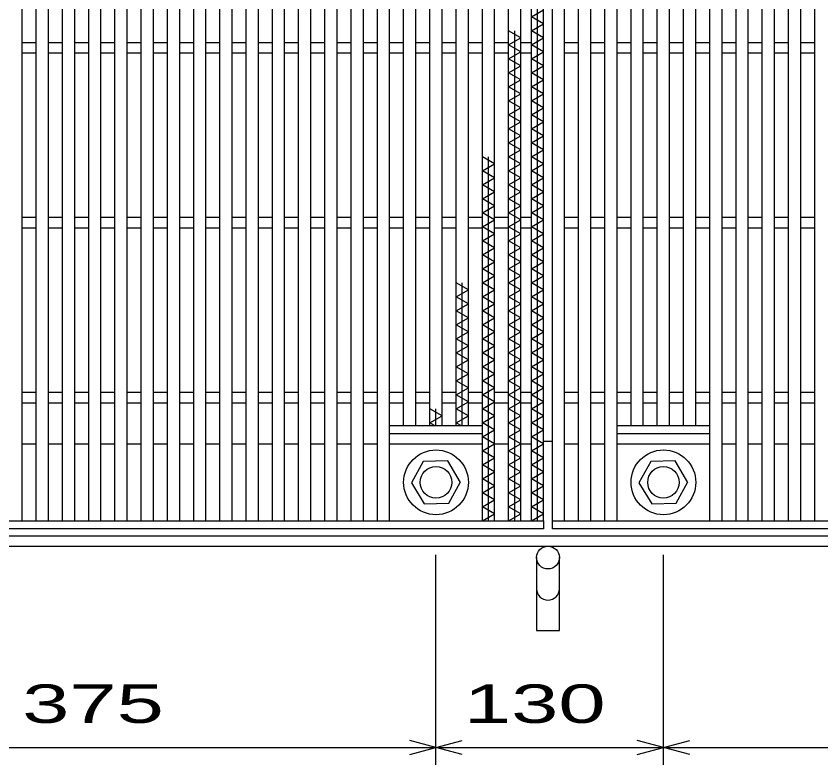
# Model space of a CAD drawing. Units: millimetres, scale not verified. Extents: x -1820 to 1731, y -1282 to 1054.
# Drawn here: x -1154 to -694, y -311 to 117 of the extents above; entities that cross this region are included whole.
import ezdxf
from ezdxf.enums import TextEntityAlignment as Align

# ---------------------------------------------------------------- set-up
doc = ezdxf.new("R2010")
doc.units = ezdxf.units.MM
doc.header["$LTSCALE"] = 10
for name, color, linetype, lineweight in [('16', 3, 'Continuous', 25), ('19', 6, 'Continuous', 25), ('22', 2, 'Continuous', 25)]:
    doc.layers.add(name, color=color, linetype=linetype, lineweight=lineweight)
doc.styles.add('ベクトル', font='')
doc.styles.get('ベクトル').set_extended_font_data('ベクトル')

msp = doc.modelspace()

# ---------------------------------------------------------------- linework, layer by layer
at = {"layer": '16'}
for p, q in [((-1150.5, -171.5), (-1150.5, 469.5)), ((-1142.5, -171.5), (-1142.5, 469.5)), ((-1135.5, -171.5), (-1135.5, 469.5)), ((-1127.5, -171.5), (-1127.5, 469.5)), ((-1120.5, -171.5), (-1120.5, 469.5)), ((-1112.5, -171.5), (-1112.5, 469.5)), ((-1105.5, -171.5), (-1105.5, 469.5)), ((-1097.5, -171.5), (-1097.5, 469.5)), ((-1090.5, -171.5), (-1090.5, 469.5)), ((-1082.5, -171.5), (-1082.5, 469.5)), ((-1075.5, -171.5), (-1075.5, 469.5)), ((-1067.5, -171.5), (-1067.5, 469.5)), ((-1060.5, -171.5), (-1060.5, 469.5)), ((-1052.5, -171.5), (-1052.5, 469.5)), ((-1045.5, -171.5), (-1045.5, 469.5)), ((-1037.5, -171.5), (-1037.5, 469.5)), ((-1030.5, -171.5), (-1030.5, 469.5)), ((-1022.5, -171.5), (-1022.5, 469.5)), ((-1015.5, -171.5), (-1015.5, 469.5)), ((-1007.5, -171.5), (-1007.5, 469.5)), ((-1000.5, -171.5), (-1000.5, 469.5)), ((-992.5, -171.5), (-992.5, 469.5)), ((-985.5, -171.5), (-985.5, 469.5)), ((-977.5, -171.5), (-977.5, 469.5)), ((-970.5, -171.5), (-970.5, 469.5)), ((-962.5, -171.5), (-962.5, 469.5)), ((-955.5, -171.5), (-955.5, 469.5)), ((-947.5, -171.5), (-947.5, 469.5)), ((-940.5, -171.5), (-940.5, 469.5)), ((-887.5, -171.5), (-887.5, 469.5)), ((-880.5, -171.5), (-880.5, 469.5)), ((-872.5, -171.5), (-872.5, 469.5)), ((-865.5, -171.5), (-865.5, 469.5)), ((-859.5, -171.5), (-859.5, 469.5)), ((-852.5, -171.5), (-852.5, 469.5)), ((-847.5, -171.5), (-847.5, 469.5)), ((-840.5, -171.5), (-840.5, 469.5)), ((-832.5, -171.5), (-832.5, 469.5)), ((-825.5, -171.5), (-825.5, 469.5)), ((-817.5, -171.5), (-817.5, 469.5)), ((-810.5, -171.5), (-810.5, 469.5)), ((-757.5, -171.5), (-757.5, 469.5)), ((-750.5, -171.5), (-750.5, 469.5)), ((-742.5, -171.5), (-742.5, 469.5)), ((-735.5, -171.5), (-735.5, 469.5)), ((-727.5, -171.5), (-727.5, 469.5)), ((-720.5, -171.5), (-720.5, 469.5)), ((-712.5, -171.5), (-712.5, 469.5)), ((-705.5, -171.5), (-705.5, 469.5)), ((-697.5, -171.5), (-697.5, 469.5)), ((-932.5, -117), (-932.5, 415)), ((-925.5, -117), (-925.5, 415)), ((-917.5, -117), (-917.5, 415)), ((-910.5, -117), (-910.5, 415)), ((-902.5, -117), (-902.5, 415)), ((-895.5, -117), (-895.5, 415)), ((-802.5, -117), (-802.5, 415)), ((-795.5, -117), (-795.5, 415)), ((-787.5, -117), (-787.5, 415)), ((-780.5, -117), (-780.5, 415)), ((-772.5, -117), (-772.5, 415)), ((-765.5, -117), (-765.5, 415)), ((-856, -171.5), (-856, 180.5)), ((-859.5, 116.5), (-852.5, 120.5)), ((-852.5, 112.5), (-859.5, 116.5)), ((-859.5, 108.5), (-852.5, 112.5)), ((-865.5, 104.5), (-872.5, 108.5)), ((-869, -171.5), (-869, 108.5)), ((-852.5, 104.5), (-859.5, 108.5)), ((-1150.5, 102), (-1142.5, 102)), ((-1135.5, 102), (-1127.5, 102)), ((-1120.5, 102), (-1112.5, 102)), ((-1105.5, 102), (-1097.5, 102)), ((-1090.5, 102), (-1082.5, 102)), ((-1075.5, 102), (-1067.5, 102)), ((-1060.5, 102), (-1052.5, 102)), ((-1045.5, 102), (-1037.5, 102)), ((-1030.5, 102), (-1022.5, 102)), ((-1015.5, 102), (-1007.5, 102)), ((-1000.5, 102), (-992.5, 102)), ((-985.5, 102), (-977.5, 102)), ((-970.5, 102), (-962.5, 102)), ((-955.5, 102), (-947.5, 102)), ((-940.5, 102), (-932.5, 102)), ((-925.5, 102), (-917.5, 102)), ((-910.5, 102), (-902.5, 102)), ((-895.5, 102), (-887.5, 102)), ((-880.5, 102), (-872.5, 102)), ((-872.5, 100.5), (-865.5, 104.5)), ((-865.5, 102), (-859.5, 102)), ((-859.5, 100.5), (-852.5, 104.5)), ((-840.5, 102), (-832.5, 102)), ((-825.5, 102), (-817.5, 102)), ((-810.5, 102), (-802.5, 102)), ((-795.5, 102), (-787.5, 102)), ((-780.5, 102), (-772.5, 102)), ((-765.5, 102), (-757.5, 102)), ((-750.5, 102), (-742.5, 102)), ((-735.5, 102), (-727.5, 102)), ((-720.5, 102), (-712.5, 102)), ((-705.5, 102), (-697.5, 102)), ((-865.5, 96.5), (-872.5, 100.5)), ((-852.5, 96.5), (-859.5, 100.5)), ((-1150.5, 96), (-1142.5, 96)), ((-1135.5, 96), (-1127.5, 96)), ((-1120.5, 96), (-1112.5, 96)), ((-1105.5, 96), (-1097.5, 96)), ((-1090.5, 96), (-1082.5, 96)), ((-1075.5, 96), (-1067.5, 96)), ((-1060.5, 96), (-1052.5, 96)), ((-1045.5, 96), (-1037.5, 96)), ((-1030.5, 96), (-1022.5, 96)), ((-1015.5, 96), (-1007.5, 96)), ((-1000.5, 96), (-992.5, 96)), ((-985.5, 96), (-977.5, 96)), ((-970.5, 96), (-962.5, 96)), ((-955.5, 96), (-947.5, 96)), ((-940.5, 96), (-932.5, 96)), ((-925.5, 96), (-917.5, 96)), ((-910.5, 96), (-902.5, 96)), ((-895.5, 96), (-887.5, 96)), ((-880.5, 96), (-872.5, 96)), ((-872.5, 92.5), (-865.5, 96.5)), ((-865.5, 88.5), (-872.5, 92.5)), ((-865.5, 96), (-859.5, 96)), ((-859.5, 92.5), (-852.5, 96.5)), ((-852.5, 88.5), (-859.5, 92.5)), ((-840.5, 96), (-832.5, 96)), ((-825.5, 96), (-817.5, 96)), ((-810.5, 96), (-802.5, 96)), ((-795.5, 96), (-787.5, 96)), ((-780.5, 96), (-772.5, 96)), ((-765.5, 96), (-757.5, 96)), ((-750.5, 96), (-742.5, 96)), ((-735.5, 96), (-727.5, 96)), ((-720.5, 96), (-712.5, 96)), ((-705.5, 96), (-697.5, 96)), ((-872.5, 84.5), (-865.5, 88.5)), ((-859.5, 84.5), (-852.5, 88.5)), ((-865.5, 80.5), (-872.5, 84.5)), ((-852.5, 80.5), (-859.5, 84.5)), ((-872.5, 76.5), (-865.5, 80.5)), ((-859.5, 76.5), (-852.5, 80.5)), ((-865.5, 72.5), (-872.5, 76.5)), ((-852.5, 72.5), (-859.5, 76.5)), ((-872.5, 68.5), (-865.5, 72.5)), ((-859.5, 68.5), (-852.5, 72.5)), ((-865.5, 64.5), (-872.5, 68.5)), ((-872.5, 60.5), (-865.5, 64.5)), ((-852.5, 64.5), (-859.5, 68.5)), ((-859.5, 60.5), (-852.5, 64.5)), ((-865.5, 56.5), (-872.5, 60.5)), ((-852.5, 56.5), (-859.5, 60.5)), ((-872.5, 52.5), (-865.5, 56.5)), ((-859.5, 52.5), (-852.5, 56.5)), ((-865.5, 48.5), (-872.5, 52.5)), ((-852.5, 48.5), (-859.5, 52.5)), ((-872.5, 44.5), (-865.5, 48.5)), ((-859.5, 44.5), (-852.5, 48.5)), ((-865.5, 40.5), (-872.5, 44.5)), ((-852.5, 40.5), (-859.5, 44.5)), ((-872.5, 36.5), (-865.5, 40.5)), ((-859.5, 36.5), (-852.5, 40.5)), ((-880.5, 32.5), (-887.5, 36.5)), ((-887.5, 28.5), (-880.5, 32.5)), ((-884, -171.5), (-884, 36.5)), ((-865.5, 32.5), (-872.5, 36.5)), ((-872.5, 28.5), (-865.5, 32.5)), ((-852.5, 32.5), (-859.5, 36.5)), ((-859.5, 28.5), (-852.5, 32.5)), ((-880.5, 24.5), (-887.5, 28.5)), ((-865.5, 24.5), (-872.5, 28.5)), ((-852.5, 24.5), (-859.5, 28.5)), ((-887.5, 20.5), (-880.5, 24.5)), ((-872.5, 20.5), (-865.5, 24.5)), ((-859.5, 20.5), (-852.5, 24.5)), ((-880.5, 16.5), (-887.5, 20.5)), ((-865.5, 16.5), (-872.5, 20.5)), ((-852.5, 16.5), (-859.5, 20.5)), ((-887.5, 12.5), (-880.5, 16.5)), ((-872.5, 12.5), (-865.5, 16.5)), ((-859.5, 12.5), (-852.5, 16.5)), ((-880.5, 8.5), (-887.5, 12.5)), ((-865.5, 8.5), (-872.5, 12.5)), ((-852.5, 8.5), (-859.5, 12.5)), ((-887.5, 4.5), (-880.5, 8.5)), ((-872.5, 4.5), (-865.5, 8.5)), ((-859.5, 4.5), (-852.5, 8.5)), ((-1150.5, 2), (-1142.5, 2)), ((-1135.5, 2), (-1127.5, 2)), ((-1120.5, 2), (-1112.5, 2)), ((-1105.5, 2), (-1097.5, 2)), ((-1090.5, 2), (-1082.5, 2)), ((-1075.5, 2), (-1067.5, 2)), ((-1060.5, 2), (-1052.5, 2)), ((-1045.5, 2), (-1037.5, 2)), ((-1030.5, 2), (-1022.5, 2)), ((-1015.5, 2), (-1007.5, 2)), ((-1000.5, 2), (-992.5, 2)), ((-985.5, 2), (-977.5, 2)), ((-970.5, 2), (-962.5, 2)), ((-955.5, 2), (-947.5, 2)), ((-940.5, 2), (-932.5, 2)), ((-925.5, 2), (-917.5, 2)), ((-910.5, 2), (-902.5, 2)), ((-895.5, 2), (-887.5, 2)), ((-880.5, 0.5), (-887.5, 4.5)), ((-887.5, -3.5), (-880.5, 0.5)), ((-880.5, 2), (-872.5, 2)), ((-865.5, 0.5), (-872.5, 4.5)), ((-872.5, -3.5), (-865.5, 0.5)), ((-865.5, 2), (-859.5, 2)), ((-852.5, 0.5), (-859.5, 4.5)), ((-859.5, -3.5), (-852.5, 0.5)), ((-840.5, 2), (-832.5, 2)), ((-825.5, 2), (-817.5, 2)), ((-810.5, 2), (-802.5, 2)), ((-795.5, 2), (-787.5, 2)), ((-780.5, 2), (-772.5, 2)), ((-765.5, 2), (-757.5, 2)), ((-750.5, 2), (-742.5, 2)), ((-735.5, 2), (-727.5, 2)), ((-720.5, 2), (-712.5, 2)), ((-705.5, 2), (-697.5, 2)), ((-1150.5, -4), (-1142.5, -4)), ((-1135.5, -4), (-1127.5, -4)), ((-1120.5, -4), (-1112.5, -4)), ((-1105.5, -4), (-1097.5, -4)), ((-1090.5, -4), (-1082.5, -4)), ((-1075.5, -4), (-1067.5, -4)), ((-1060.5, -4), (-1052.5, -4)), ((-1045.5, -4), (-1037.5, -4)), ((-1030.5, -4), (-1022.5, -4)), ((-1015.5, -4), (-1007.5, -4)), ((-1000.5, -4), (-992.5, -4)), ((-985.5, -4), (-977.5, -4)), ((-970.5, -4), (-962.5, -4)), ((-955.5, -4), (-947.5, -4)), ((-940.5, -4), (-932.5, -4)), ((-925.5, -4), (-917.5, -4)), ((-910.5, -4), (-902.5, -4)), ((-895.5, -4), (-887.5, -4)), ((-880.5, -7.5), (-887.5, -3.5)), ((-880.5, -4), (-872.5, -4)), ((-865.5, -7.5), (-872.5, -3.5)), ((-865.5, -4), (-859.5, -4)), ((-852.5, -7.5), (-859.5, -3.5)), ((-840.5, -4), (-832.5, -4)), ((-825.5, -4), (-817.5, -4)), ((-810.5, -4), (-802.5, -4)), ((-795.5, -4), (-787.5, -4)), ((-780.5, -4), (-772.5, -4)), ((-765.5, -4), (-757.5, -4)), ((-750.5, -4), (-742.5, -4)), ((-735.5, -4), (-727.5, -4)), ((-720.5, -4), (-712.5, -4)), ((-705.5, -4), (-697.5, -4)), ((-887.5, -11.5), (-880.5, -7.5)), ((-872.5, -11.5), (-865.5, -7.5)), ((-859.5, -11.5), (-852.5, -7.5)), ((-880.5, -15.5), (-887.5, -11.5)), ((-865.5, -15.5), (-872.5, -11.5)), ((-852.5, -15.5), (-859.5, -11.5)), ((-887.5, -19.5), (-880.5, -15.5)), ((-872.5, -19.5), (-865.5, -15.5)), ((-859.5, -19.5), (-852.5, -15.5)), ((-880.5, -23.5), (-887.5, -19.5)), ((-865.5, -23.5), (-872.5, -19.5)), ((-852.5, -23.5), (-859.5, -19.5)), ((-887.5, -27.5), (-880.5, -23.5)), ((-880.5, -31.5), (-887.5, -27.5)), ((-872.5, -27.5), (-865.5, -23.5)), ((-865.5, -31.5), (-872.5, -27.5)), ((-859.5, -27.5), (-852.5, -23.5)), ((-852.5, -31.5), (-859.5, -27.5)), ((-887.5, -35.5), (-880.5, -31.5)), ((-872.5, -35.5), (-865.5, -31.5)), ((-859.5, -35.5), (-852.5, -31.5)), ((-895.5, -39.5), (-902.5, -35.5)), ((-899, -117), (-899, -35.5)), ((-880.5, -39.5), (-887.5, -35.5)), ((-865.5, -39.5), (-872.5, -35.5)), ((-852.5, -39.5), (-859.5, -35.5)), ((-902.5, -43.5), (-895.5, -39.5)), ((-887.5, -43.5), (-880.5, -39.5)), ((-872.5, -43.5), (-865.5, -39.5)), ((-859.5, -43.5), (-852.5, -39.5)), ((-895.5, -47.5), (-902.5, -43.5)), ((-880.5, -47.5), (-887.5, -43.5)), ((-865.5, -47.5), (-872.5, -43.5)), ((-852.5, -47.5), (-859.5, -43.5)), ((-902.5, -51.5), (-895.5, -47.5)), ((-887.5, -51.5), (-880.5, -47.5)), ((-872.5, -51.5), (-865.5, -47.5)), ((-859.5, -51.5), (-852.5, -47.5)), ((-895.5, -55.5), (-902.5, -51.5)), ((-880.5, -55.5), (-887.5, -51.5)), ((-865.5, -55.5), (-872.5, -51.5)), ((-852.5, -55.5), (-859.5, -51.5)), ((-902.5, -59.5), (-895.5, -55.5)), ((-895.5, -63.5), (-902.5, -59.5)), ((-887.5, -59.5), (-880.5, -55.5)), ((-880.5, -63.5), (-887.5, -59.5)), ((-872.5, -59.5), (-865.5, -55.5)), ((-865.5, -63.5), (-872.5, -59.5)), ((-859.5, -59.5), (-852.5, -55.5)), ((-852.5, -63.5), (-859.5, -59.5)), ((-902.5, -67.5), (-895.5, -63.5)), ((-887.5, -67.5), (-880.5, -63.5)), ((-872.5, -67.5), (-865.5, -63.5)), ((-859.5, -67.5), (-852.5, -63.5)), ((-895.5, -71.5), (-902.5, -67.5)), ((-880.5, -71.5), (-887.5, -67.5)), ((-865.5, -71.5), (-872.5, -67.5)), ((-852.5, -71.5), (-859.5, -67.5)), ((-902.5, -75.5), (-895.5, -71.5)), ((-887.5, -75.5), (-880.5, -71.5)), ((-872.5, -75.5), (-865.5, -71.5)), ((-859.5, -75.5), (-852.5, -71.5)), ((-895.5, -79.5), (-902.5, -75.5)), ((-880.5, -79.5), (-887.5, -75.5)), ((-865.5, -79.5), (-872.5, -75.5)), ((-852.5, -79.5), (-859.5, -75.5)), ((-902.5, -83.5), (-895.5, -79.5)), ((-887.5, -83.5), (-880.5, -79.5)), ((-872.5, -83.5), (-865.5, -79.5)), ((-859.5, -83.5), (-852.5, -79.5)), ((-895.5, -87.5), (-902.5, -83.5)), ((-880.5, -87.5), (-887.5, -83.5)), ((-865.5, -87.5), (-872.5, -83.5)), ((-852.5, -87.5), (-859.5, -83.5)), ((-902.5, -91.5), (-895.5, -87.5)), ((-895.5, -95.5), (-902.5, -91.5)), ((-887.5, -91.5), (-880.5, -87.5)), ((-880.5, -95.5), (-887.5, -91.5)), ((-872.5, -91.5), (-865.5, -87.5)), ((-865.5, -95.5), (-872.5, -91.5)), ((-859.5, -91.5), (-852.5, -87.5)), ((-852.5, -95.5), (-859.5, -91.5)), ((-902.5, -99.5), (-895.5, -95.5)), ((-887.5, -99.5), (-880.5, -95.5)), ((-872.5, -99.5), (-865.5, -95.5)), ((-859.5, -99.5), (-852.5, -95.5)), ((-1150.5, -98), (-1142.5, -98)), ((-1135.5, -98), (-1127.5, -98)), ((-1120.5, -98), (-1112.5, -98)), ((-1105.5, -98), (-1097.5, -98)), ((-1090.5, -98), (-1082.5, -98)), ((-1075.5, -98), (-1067.5, -98)), ((-1060.5, -98), (-1052.5, -98)), ((-1045.5, -98), (-1037.5, -98)), ((-1030.5, -98), (-1022.5, -98)), ((-1015.5, -98), (-1007.5, -98)), ((-1000.5, -98), (-992.5, -98)), ((-985.5, -98), (-977.5, -98)), ((-970.5, -98), (-962.5, -98)), ((-955.5, -98), (-947.5, -98)), ((-940.5, -98), (-932.5, -98)), ((-925.5, -98), (-917.5, -98)), ((-910.5, -98), (-902.5, -98)), ((-895.5, -103.5), (-902.5, -99.5)), ((-895.5, -98), (-887.5, -98)), ((-880.5, -103.5), (-887.5, -99.5)), ((-880.5, -98), (-872.5, -98)), ((-865.5, -103.5), (-872.5, -99.5)), ((-865.5, -98), (-859.5, -98)), ((-852.5, -103.5), (-859.5, -99.5)), ((-840.5, -98), (-832.5, -98)), ((-825.5, -98), (-817.5, -98)), ((-810.5, -98), (-802.5, -98)), ((-795.5, -98), (-787.5, -98)), ((-780.5, -98), (-772.5, -98)), ((-765.5, -98), (-757.5, -98)), ((-750.5, -98), (-742.5, -98)), ((-735.5, -98), (-727.5, -98)), ((-720.5, -98), (-712.5, -98)), ((-705.5, -98), (-697.5, -98)), ((-1150.5, -104), (-1142.5, -104)), ((-1135.5, -104), (-1127.5, -104)), ((-1120.5, -104), (-1112.5, -104)), ((-1105.5, -104), (-1097.5, -104)), ((-1090.5, -104), (-1082.5, -104)), ((-1075.5, -104), (-1067.5, -104)), ((-1060.5, -104), (-1052.5, -104)), ((-1045.5, -104), (-1037.5, -104)), ((-1030.5, -104), (-1022.5, -104)), ((-1015.5, -104), (-1007.5, -104)), ((-1000.5, -104), (-992.5, -104)), ((-985.5, -104), (-977.5, -104)), ((-970.5, -104), (-962.5, -104)), ((-955.5, -104), (-947.5, -104)), ((-940.5, -104), (-932.5, -104)), ((-925.5, -104), (-917.5, -104)), ((-910.5, -104), (-902.5, -104)), ((-902.5, -107.5), (-895.5, -103.5)), ((-895.5, -104), (-887.5, -104)), ((-887.5, -107.5), (-880.5, -103.5)), ((-880.5, -104), (-872.5, -104)), ((-872.5, -107.5), (-865.5, -103.5)), ((-865.5, -104), (-859.5, -104)), ((-859.5, -107.5), (-852.5, -103.5)), ((-840.5, -104), (-832.5, -104)), ((-825.5, -104), (-817.5, -104)), ((-810.5, -104), (-802.5, -104)), ((-795.5, -104), (-787.5, -104)), ((-780.5, -104), (-772.5, -104)), ((-765.5, -104), (-757.5, -104)), ((-750.5, -104), (-742.5, -104)), ((-735.5, -104), (-727.5, -104)), ((-720.5, -104), (-712.5, -104)), ((-705.5, -104), (-697.5, -104)), ((-910.5, -111.5), (-917.5, -107.5)), ((-914, -117), (-914, -107.5)), ((-895.5, -111.5), (-902.5, -107.5)), ((-880.5, -111.5), (-887.5, -107.5)), ((-865.5, -111.5), (-872.5, -107.5)), ((-852.5, -111.5), (-859.5, -107.5)), ((-917.5, -115.5), (-910.5, -111.5)), ((-902.5, -115.5), (-895.5, -111.5)), ((-887.5, -115.5), (-880.5, -111.5)), ((-872.5, -115.5), (-865.5, -111.5)), ((-859.5, -115.5), (-852.5, -111.5)), ((-940.5, -117), (-887.5, -117)), ((-940.5, -121.5), (-940.5, -117)), ((-914.87, -117), (-917.5, -115.5)), ((-899.87, -117), (-902.5, -115.5)), ((-880.5, -119.5), (-887.5, -115.5)), ((-887.5, -121.5), (-887.5, -117)), ((-887.5, -123.5), (-880.5, -119.5)), ((-865.5, -119.5), (-872.5, -115.5)), ((-872.5, -123.5), (-865.5, -119.5)), ((-852.5, -119.5), (-859.5, -115.5)), ((-859.5, -123.5), (-852.5, -119.5)), ((-810.5, -117), (-757.5, -117)), ((-810.5, -121.5), (-810.5, -117)), ((-757.5, -121.5), (-757.5, -117)), ((-940.5, -121.5), (-887.5, -121.5)), ((-880.5, -127.5), (-887.5, -123.5)), ((-865.5, -127.5), (-872.5, -123.5)), ((-852.5, -127.5), (-859.5, -123.5)), ((-810.5, -121.5), (-757.5, -121.5)), ((-1150.5, -127.5), (-1142.5, -127.5)), ((-1135.5, -127.5), (-1127.5, -127.5)), ((-1120.5, -127.5), (-1112.5, -127.5)), ((-1105.5, -127.5), (-1097.5, -127.5)), ((-1090.5, -127.5), (-1082.5, -127.5)), ((-1075.5, -127.5), (-1067.5, -127.5)), ((-1060.5, -127.5), (-1052.5, -127.5)), ((-1045.5, -127.5), (-1037.5, -127.5)), ((-1030.5, -127.5), (-1022.5, -127.5)), ((-1015.5, -127.5), (-1007.5, -127.5)), ((-1000.5, -127.5), (-992.5, -127.5)), ((-985.5, -127.5), (-977.5, -127.5)), ((-970.5, -127.5), (-962.5, -127.5)), ((-955.5, -127.5), (-947.5, -127.5)), ((-940.5, -127.5), (-887.5, -127.5)), ((-887.5, -131.5), (-880.5, -127.5)), ((-880.5, -127.5), (-872.5, -127.5)), ((-872.5, -131.5), (-865.5, -127.5)), ((-865.5, -127.5), (-859.5, -127.5)), ((-859.5, -131.5), (-852.5, -127.5)), ((-840.5, -127.5), (-832.5, -127.5)), ((-825.5, -127.5), (-817.5, -127.5)), ((-810.5, -127.5), (-757.5, -127.5)), ((-750.5, -127.5), (-742.5, -127.5)), ((-735.5, -127.5), (-727.5, -127.5)), ((-720.5, -127.5), (-712.5, -127.5)), ((-705.5, -127.5), (-697.5, -127.5)), ((-880.5, -135.5), (-887.5, -131.5)), ((-865.5, -135.5), (-872.5, -131.5)), ((-852.5, -135.5), (-859.5, -131.5)), ((-921.29, -137.55), (-928, -149.84)), ((-907.3, -137.21), (-921.29, -137.55)), ((-900, -149.5), (-907.3, -137.21)), ((-887.5, -139.5), (-880.5, -135.5)), ((-872.5, -139.5), (-865.5, -135.5)), ((-859.5, -139.5), (-852.5, -135.5)), ((-791.29, -137.55), (-798, -149.84)), ((-777.3, -137.21), (-791.29, -137.55)), ((-770, -149.5), (-777.3, -137.21)), ((-880.5, -143.5), (-887.5, -139.5)), ((-865.5, -143.5), (-872.5, -139.5)), ((-852.5, -143.5), (-859.5, -139.5)), ((-887.5, -147.5), (-880.5, -143.5)), ((-872.5, -147.5), (-865.5, -143.5)), ((-859.5, -147.5), (-852.5, -143.5)), ((-928, -149.84), (-920.7, -161.79)), ((-906.71, -161.45), (-900, -149.16)), ((-880.5, -151.5), (-887.5, -147.5)), ((-887.5, -155.5), (-880.5, -151.5)), ((-865.5, -151.5), (-872.5, -147.5)), ((-872.5, -155.5), (-865.5, -151.5)), ((-852.5, -151.5), (-859.5, -147.5)), ((-859.5, -155.5), (-852.5, -151.5)), ((-798, -149.84), (-790.7, -161.79)), ((-776.71, -161.45), (-770, -149.16)), ((-880.5, -159.5), (-887.5, -155.5)), ((-865.5, -159.5), (-872.5, -155.5)), ((-852.5, -159.5), (-859.5, -155.5)), ((-887.5, -163.5), (-880.5, -159.5)), ((-872.5, -163.5), (-865.5, -159.5)), ((-859.5, -163.5), (-852.5, -159.5)), ((-920.7, -161.79), (-906.71, -161.45)), ((-880.5, -167.5), (-887.5, -163.5)), ((-865.5, -167.5), (-872.5, -163.5)), ((-852.5, -167.5), (-859.5, -163.5)), ((-790.7, -161.79), (-776.71, -161.45)), ((-887.5, -171.5), (-880.5, -167.5)), ((-872.5, -171.5), (-865.5, -167.5)), ((-859.5, -171.5), (-852.5, -167.5)), ((-1352.5, -171.5), (-852.5, -171.5)), ((-1157.5, -171.5), (-1150.5, -171.5)), ((-1142.5, -171.5), (-1135.5, -171.5)), ((-1127.5, -171.5), (-1120.5, -171.5)), ((-1112.5, -171.5), (-1105.5, -171.5)), ((-1097.5, -171.5), (-1090.5, -171.5)), ((-1082.5, -171.5), (-1075.5, -171.5)), ((-1067.5, -171.5), (-1060.5, -171.5)), ((-1052.5, -171.5), (-1045.5, -171.5)), ((-1037.5, -171.5), (-1030.5, -171.5)), ((-1022.5, -171.5), (-1015.5, -171.5)), ((-1007.5, -171.5), (-1000.5, -171.5)), ((-992.5, -171.5), (-985.5, -171.5)), ((-977.5, -171.5), (-970.5, -171.5)), ((-962.5, -171.5), (-955.5, -171.5)), ((-947.5, -171.5), (-940.5, -171.5)), ((-932.5, -171.5), (-925.5, -171.5)), ((-917.5, -171.5), (-910.5, -171.5)), ((-902.5, -171.5), (-895.5, -171.5)), ((-887.5, -171.5), (-880.5, -171.5)), ((-872.5, -171.5), (-865.5, -171.5)), ((-859.5, -171.5), (-852.5, -171.5)), ((-852.5, -171.5), (-852.5, -176)), ((-847.5, -171.5), (-347.5, -171.5)), ((-847.5, -176), (-847.5, -171.5)), ((-847.5, -171.5), (-840.5, -171.5)), ((-832.5, -171.5), (-825.5, -171.5)), ((-817.5, -171.5), (-810.5, -171.5)), ((-802.5, -171.5), (-795.5, -171.5)), ((-787.5, -171.5), (-780.5, -171.5)), ((-772.5, -171.5), (-765.5, -171.5)), ((-757.5, -171.5), (-750.5, -171.5)), ((-742.5, -171.5), (-735.5, -171.5)), ((-727.5, -171.5), (-720.5, -171.5)), ((-712.5, -171.5), (-705.5, -171.5)), ((-697.5, -171.5), (-690.5, -171.5)), ((-852.5, -176), (-1352.5, -176)), ((-347.5, -176), (-847.5, -176))]:
    msp.add_line(p, q, dxfattribs=at)
for centre, radius in [((-914, -149.5), 18.5), ((-784, -149.5), 18.5), ((-914, -149.5), 9), ((-784, -149.5), 9)]:
    msp.add_circle(centre, radius, dxfattribs=at)
at = {"layer": '19'}
for p, q in [((-852.5, -126), (-847.5, -126)), ((-1355, -180), (-345, -180)), ((-1355, -186), (-345, -186)), ((-856.5, -192.5), (-856.5, -234.12)), ((-843.5, -234.12), (-843.5, -192.5)), ((-856.5, -234.12), (-843.5, -234.12))]:
    msp.add_line(p, q, dxfattribs=at)
msp.add_circle((-850, -192.5), 6.5, dxfattribs=at)
msp.add_arc((-850, -210.34), 6.5, 180, 0, dxfattribs=at)
at = {"layer": '22', "color": 4}
for p, q in [((-914, -311), (-914, -191)), ((-784, -311), (-784, -191)), ((-914, -301), (-929, -297)), ((-914, -301), (-899, -297)), ((-784, -301), (-799, -297)), ((-784, -301), (-769, -297)), ((-1289, -301), (-914, -301)), ((-929, -305), (-914, -301)), ((-899, -305), (-914, -301)), ((-914, -301), (-784, -301)), ((-799, -305), (-784, -301)), ((-769, -305), (-784, -301)), ((-784, -301), (-409, -301))]:
    msp.add_line(p, q, dxfattribs=at)

# ---------------------------------------------------------------- texts
at = {"layer": '22', "style": 'ベクトル', "width": 1.65}
for s, p in [(' 375 ', (-1164, -276)), (' 130 ', (-911.5, -276))]:
    msp.add_text(s, height=21.99, dxfattribs=at).set_placement(p, align=Align.MIDDLE_LEFT)

doc.saveas('drawing.dxf')
